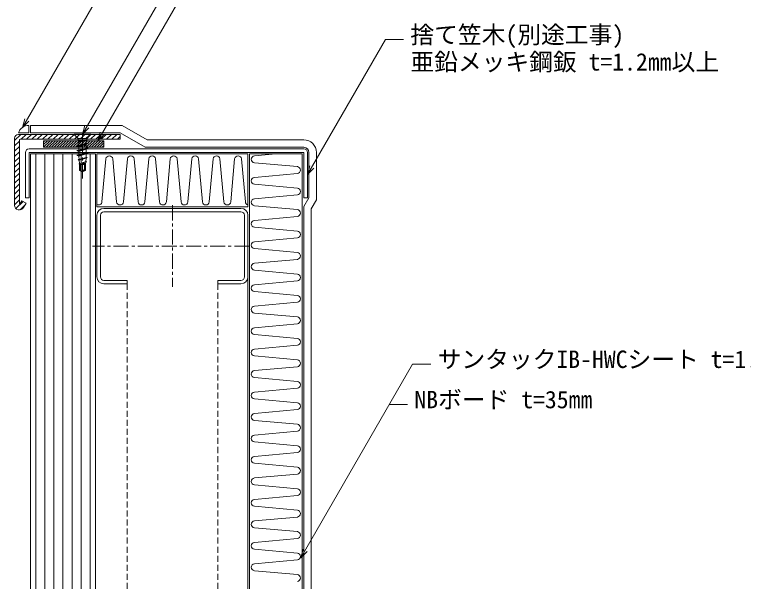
# Model space of a CAD drawing. Units: millimetres, scale not verified. Extents: x -840 to 840, y -594 to 594.
# Drawn here: x -486.1 to -3.3, y 17.6 to 392.8 of the extents above; entities that cross this region are included whole.
import ezdxf
from ezdxf.enums import TextEntityAlignment as Align

# ---------------------------------------------------------------- set-up
doc = ezdxf.new("R2010")
doc.units = ezdxf.units.MM
doc.header["$LTSCALE"] = 2
doc.linetypes.add('CHAIN1', pattern=[8, 5, -1, 1, -1])
doc.linetypes.add('DASHED2', pattern=[3, 2, -1])
for name, color, linetype, lineweight in [('0-0_輪郭線', 7, 'DASHED2', 9), ('0-2_文字', 5, 'Continuous', 9), ('0-6_躯体', 7, 'Continuous', 9), ('0-7_鋼材(C型・H鋼ｅｔｃ)', 7, 'Continuous', 9), ('0-8_中心線', 2, 'CHAIN1', 9), ('0-9_断熱材', 4, 'Continuous', 9), ('0-A_鋼材(受け鋼鈑)', 7, 'Continuous', 9), ('0-B_IBｼｰﾄ', 7, 'Continuous', 9), ('0-C_寸法線', 7, 'Continuous', 9), ('0-D_部材(ﾋﾞｽ類)', 7, 'Continuous', 9), ('0-F_部材(積層鋼板)', 4, 'Continuous', 9), ('1-0_IBリキッド', 7, 'Continuous', 9), ('1-1_ブチルﾃｰﾌﾟ', 4, 'Continuous', 9)]:
    doc.layers.add(name, color=color, linetype=linetype, lineweight=lineweight)
doc.styles.add('ＭＳ ゴシック', font='')
doc.styles.get('ＭＳ ゴシック').set_extended_font_data('MS Gothic')

msp = doc.modelspace()

# ---------------------------------------------------------------- linework, layer by layer
at = {"layer": '0-0_輪郭線'}
for p, q in [((-411.515, -413.454), (-411.515, 214.546)), ((-351.515, -413.454), (-351.515, 214.546))]:
    msp.add_line(p, q, dxfattribs=at)
at = {"layer": '0-6_躯体'}
for p, q in [((-475.515, 300.546), (-432.515, 300.546)), ((-475.515, -413.454), (-475.515, 300.546)), ((-432.515, -413.454), (-432.515, 300.546))]:
    msp.add_line(p, q, dxfattribs=at)
at = {"layer": '0-6_躯体', "color": 4}
for p, q in [((-472.015, -413.454), (-472.015, 300.546)), ((-466.015, -413.454), (-466.015, 300.546)), ((-460.015, -413.454), (-460.015, 300.546)), ((-454.015, -413.454), (-454.015, 300.546)), ((-448.015, -413.454), (-448.015, 300.546)), ((-442.015, -413.454), (-442.015, 300.546)), ((-436.015, -413.454), (-436.015, 300.546))]:
    msp.add_line(p, q, dxfattribs=at)
at = {"layer": '0-7_鋼材(C型・H鋼ｅｔｃ)'}
for p, q in [((-336.115, 264.546), (-426.915, 264.546)), ((-426.915, 262.246), (-336.115, 262.246)), ((-431.515, 259.946), (-431.515, 219.146)), ((-429.215, 219.146), (-429.215, 259.946)), ((-333.815, 259.946), (-333.815, 219.146)), ((-331.515, 219.146), (-331.515, 259.946)), ((-331.515, 219.146), (-331.515, -413.454))]:
    msp.add_line(p, q, dxfattribs=at)
for points in [[(-426.915, 214.546), (-411.515, 214.546), (-411.515, 216.846), (-426.915, 216.846)], [(-336.115, 216.846), (-351.515, 216.846), (-351.515, 214.546), (-336.115, 214.546)]]:
    msp.add_lwpolyline(points, dxfattribs=at)
for centre, radius, start, end in [((-426.915, 259.946), 4.6, 90, 180), ((-426.915, 259.946), 2.3, 90, 180), ((-336.115, 259.946), 4.6, 0, 90), ((-336.115, 259.946), 2.3, 0, 90), ((-426.915, 219.146), 4.6, 180, 270), ((-426.915, 219.146), 2.3, 180, 270), ((-336.115, 219.146), 2.3, 270, 0), ((-336.115, 219.146), 4.6, 270, 0)]:
    msp.add_arc(centre, radius, start, end, dxfattribs=at)
at = {"layer": '0-8_中心線'}
for p, q in [((-441.089, 284.248), (-441.089, 315.17)), ((-381.515, 266.546), (-381.515, 212.546)), ((-330.515, 239.546), (-434.515, 239.546))]:
    msp.add_line(p, q, dxfattribs=at)
at = {"layer": '0-9_断熱材'}
for p, q in [((-313.015, 300.546), (-327.249, 299.245)), ((-425.591, 297.28), (-428.192, 268.811)), ((-421.085, 297.28), (-418.484, 268.811)), ((-411.377, 297.28), (-413.977, 268.811)), ((-406.87, 297.28), (-404.269, 268.811)), ((-397.162, 297.28), (-399.763, 268.811)), ((-392.655, 297.28), (-390.055, 268.811)), ((-382.947, 297.28), (-385.548, 268.811)), ((-378.44, 297.28), (-375.84, 268.811)), ((-368.733, 297.28), (-371.333, 268.811)), ((-364.226, 297.28), (-361.625, 268.811)), ((-354.518, 297.28), (-357.118, 268.811)), ((-350.011, 297.28), (-347.41, 268.811)), ((-340.303, 297.28), (-342.904, 268.811)), ((-335.796, 297.28), (-333.196, 268.811)), ((-298.78, 292.138), (-327.249, 294.738)), ((-298.78, 287.631), (-327.249, 285.031)), ((-298.78, 277.923), (-327.249, 280.524)), ((-298.78, 273.416), (-327.249, 270.816)), ((-298.78, 263.709), (-327.249, 266.309)), ((-298.78, 259.202), (-327.249, 256.601)), ((-298.78, 249.494), (-327.249, 252.094)), ((-298.78, 244.987), (-327.249, 242.386)), ((-298.78, 235.279), (-327.249, 237.88)), ((-298.78, 230.772), (-327.249, 228.172)), ((-298.78, 221.064), (-327.249, 223.665)), ((-298.78, 216.557), (-327.249, 213.957)), ((-298.78, 206.85), (-327.249, 209.45)), ((-298.78, 202.343), (-327.249, 199.742)), ((-298.78, 192.635), (-327.249, 195.235)), ((-298.78, 188.128), (-327.249, 185.527)), ((-298.78, 178.42), (-327.249, 181.021)), ((-298.78, 173.913), (-327.249, 171.313)), ((-298.78, 164.205), (-327.249, 166.806)), ((-298.78, 159.699), (-327.249, 157.098)), ((-298.78, 149.991), (-327.249, 152.591)), ((-298.78, 145.484), (-327.249, 142.883)), ((-298.78, 135.776), (-327.249, 138.376)), ((-298.78, 131.269), (-327.249, 128.669)), ((-298.78, 121.561), (-327.249, 124.162)), ((-298.78, 117.054), (-327.249, 114.454)), ((-298.78, 107.346), (-327.249, 109.947)), ((-298.78, 102.84), (-327.249, 100.239)), ((-298.78, 93.132), (-327.249, 95.732)), ((-298.78, 88.625), (-327.249, 86.024)), ((-298.78, 78.917), (-327.249, 81.517)), ((-298.78, 74.41), (-327.249, 71.81)), ((-298.78, 64.702), (-327.249, 67.303)), ((-298.78, 60.195), (-327.249, 57.595)), ((-298.78, 50.488), (-327.249, 53.088)), ((-298.78, 45.981), (-327.249, 43.38)), ((-298.78, 36.273), (-327.249, 38.873)), ((-298.78, 31.766), (-327.249, 29.165)), ((-298.78, 22.058), (-327.249, 24.659))]:
    msp.add_line(p, q, dxfattribs=at)
at = {"layer": '0-9_断熱材', "color": 7}
for points in [[(-431.515, 300.546), (-331.515, 300.546), (-331.515, 265.546), (-431.515, 265.546)], [(-330.515, -161.454), (-330.515, 300.546), (-295.515, 300.546), (-295.515, -161.454)]]:
    msp.add_lwpolyline(points, close=True, dxfattribs=at)
at = {"layer": '0-9_断熱材'}
for centre, start, end in [((-423.338, 297.069), 5.35135, 174.64865), ((-409.123, 297.069), 5.35135, 174.64865), ((-394.909, 297.069), 5.35135, 174.64865), ((-380.694, 297.069), 5.35135, 174.64865), ((-366.479, 297.069), 5.35135, 174.64865), ((-352.264, 297.069), 5.35135, 174.64865), ((-338.05, 297.069), 5.35135, 174.64865), ((-327.038, 296.992), 95.35135, 264.64865), ((-298.992, 289.885), 275.35135, 84.64865), ((-327.038, 282.777), 95.35135, 264.64865), ((-298.992, 275.67), 275.35135, 84.64865), ((-327.038, 268.562), 95.35135, 264.64865), ((-430.445, 269.022), 241.80374, 354.64865), ((-416.231, 269.022), 185.35135, 354.64865), ((-402.016, 269.022), 185.35135, 354.64865), ((-387.801, 269.022), 185.35135, 354.64865), ((-373.586, 269.022), 185.35135, 354.64865), ((-359.372, 269.022), 185.35135, 354.64865), ((-345.157, 269.022), 185.35135, 354.64865), ((-330.942, 269.022), 185.35135, 255.34695), ((-298.992, 261.455), 275.35135, 84.64865), ((-327.038, 254.348), 95.35135, 264.64865), ((-298.992, 247.24), 275.35135, 84.64865), ((-327.038, 240.133), 95.35135, 264.64865), ((-298.992, 233.026), 275.35135, 84.64865), ((-327.038, 225.918), 95.35135, 264.64865), ((-298.992, 218.811), 275.35135, 84.64865), ((-327.038, 211.704), 95.35135, 264.64865), ((-298.992, 204.596), 275.35135, 84.64865), ((-327.038, 197.489), 95.35135, 264.64865), ((-298.992, 190.381), 275.35135, 84.64865), ((-327.038, 183.274), 95.35135, 264.64865), ((-298.992, 176.167), 275.35135, 84.64865), ((-327.038, 169.059), 95.35135, 264.64865), ((-298.992, 161.952), 275.35135, 84.64865), ((-327.038, 154.845), 95.35135, 264.64865), ((-298.992, 147.737), 275.35135, 84.64865), ((-327.038, 140.63), 95.35135, 264.64865), ((-298.992, 133.522), 275.35135, 84.64865), ((-327.038, 126.415), 95.35135, 264.64865), ((-298.992, 119.308), 275.35135, 84.64865), ((-327.038, 112.2), 95.35135, 264.64865), ((-298.992, 105.093), 275.35135, 84.64865), ((-327.038, 97.986), 95.35135, 264.64865), ((-298.992, 90.878), 275.35135, 84.64865), ((-327.038, 83.771), 95.35135, 264.64865), ((-298.992, 76.664), 275.35135, 84.64865), ((-327.038, 69.556), 95.35135, 264.64865), ((-298.992, 62.449), 275.35135, 84.64865), ((-327.038, 55.341), 95.35135, 264.64865), ((-298.992, 48.234), 275.35135, 84.64865), ((-327.038, 41.127), 95.35135, 264.64865), ((-298.992, 34.019), 275.35135, 84.64865), ((-327.038, 26.912), 95.35135, 264.64865), ((-298.992, 19.805), 275.35135, 84.64865)]:
    msp.add_arc(centre, 2.263, start, end, dxfattribs=at)
at = {"layer": '0-A_鋼材(受け鋼鈑)'}
msp.add_line((-294.515, 303.946), (-476.515, 303.946), dxfattribs=at)
for points in [[(-478.915, 301.546), (-478.915, 271.546), (-476.515, 271.546)], [(-476.515, 271.546), (-476.515, 301.546), (-294.515, 301.546), (-294.515, 271.546), (-292.115, 271.546), (-292.115, 301.546)]]:
    msp.add_lwpolyline(points, dxfattribs=at)
for centre, start, end in [((-476.515, 301.546), 90, 180), ((-294.515, 301.546), 0, 90)]:
    msp.add_arc(centre, 2.4, start, end, dxfattribs=at)
at = {"layer": '0-B_IBｼｰﾄ'}
for p, q in [((-414.75, 319.446), (-475.589, 319.446)), ((-475.589, 314.446), (-475.589, 319.446)), ((-414.75, 319.446), (-398.295, 309.946)), ((-416.089, 314.446), (-475.589, 314.446)), ((-416.089, 314.446), (-399.635, 304.946)), ((-294.515, 309.946), (-398.295, 309.946)), ((-294.515, 304.946), (-399.635, 304.946)), ((-291.115, 271.546), (-291.115, 301.546)), ((-286.115, 270.206), (-286.115, 301.546)), ((-291.115, 271.546), (-294.515, 265.657)), ((-294.515, -140.283), (-294.515, 265.657)), ((-286.115, 270.206), (-289.515, 264.317)), ((-289.515, -138.464), (-289.515, 264.317))]:
    msp.add_line(p, q, dxfattribs=at)
for radius in [8.4, 3.4]:
    msp.add_arc((-294.515, 301.546), radius, 0, 90, dxfattribs=at)
at = {"layer": '0-C_寸法線'}
for p, q in [((-296.515, 33.078), (-222.403, 161.445)), ((-222.403, 161.445), (-210.403, 161.445)), ((-237.8, 134.777), (-225.8, 134.777))]:
    msp.add_line(p, q, dxfattribs=at)
for points in [[(-480.891, 318.067), (-389.077, 477.095), (-377.077, 477.095)], [(-441.089, 313.606), (-360.645, 452.942), (-348.645, 452.942)], [(-430.915, 309.279), (-360.977, 430.417), (-348.977, 430.417)], [(-292.115, 286.856), (-240.448, 376.347), (-228.448, 376.347)], [(-476.648, 322.31), (-480.891, 318.067), (-479.338, 323.863)], [(-436.847, 317.849), (-441.089, 313.606), (-439.537, 319.402)], [(-426.672, 313.522), (-430.915, 309.279), (-429.362, 315.075)], [(-287.872, 291.099), (-292.115, 286.856), (-290.562, 292.652)], [(-292.272, 37.321), (-296.515, 33.078), (-294.962, 38.874)]]:
    msp.add_lwpolyline(points, dxfattribs=at)
at = {"layer": '0-D_部材(ﾋﾞｽ類)'}
for p, q in [((-446.603, 313.606), (-435.576, 313.606)), ((-446.603, 313.606), (-446.603, 313.446)), ((-446.603, 313.446), (-435.576, 313.446)), ((-443.856, 310.698), (-446.603, 313.446)), ((-443.856, 310.698), (-438.323, 310.698)), ((-443.856, 310.698), (-443.856, 309.491)), ((-443.856, 309.491), (-438.323, 309.491)), ((-443.596, 306.051), (-443.596, 309.167)), ((-443.589, 309.4), (-443.589, 309.491)), ((-442.636, 309.401), (-442.616, 309.401)), ((-442.636, 309.314), (-442.616, 309.314)), ((-438.596, 307.577), (-438.596, 309.491)), ((-438.323, 310.698), (-435.576, 313.446)), ((-438.323, 310.698), (-438.323, 309.491)), ((-435.576, 313.606), (-435.576, 313.446)), ((-443.589, 302.957), (-443.589, 305.253)), ((-438.589, 304.481), (-438.589, 306.751)), ((-443.589, 299.894), (-443.589, 302.159)), ((-438.629, 300.57), (-438.712, 298.288)), ((-438.589, 301.419), (-438.589, 303.656)), ((-443.962, 296.775), (-443.467, 296.775)), ((-443.467, 299.03), (-443.329, 296.83)), ((-443.467, 296.775), (-438.629, 298.288)), ((-437.914, 298.288), (-443.467, 296.775)), ((-438.629, 297.793), (-443.467, 296.473)), ((-443.329, 296.473), (-443.164, 294.165)), ((-438.409, 295.635), (-443.329, 294.095)), ((-438.767, 295.415), (-443.329, 293.958)), ((-441.089, 293.608), (-440.294, 294.928)), ((-439.18, 293.608), (-438.912, 295.357)), ((-438.768, 297.746), (-438.912, 295.551)), ((-438.409, 295.635), (-438.767, 295.415)), ((-438.409, 295.635), (-438.712, 295.635)), ((-437.914, 298.288), (-438.629, 298.288)), ((-437.914, 298.288), (-438.629, 297.793)), ((-443.467, 294.095), (-443.329, 294.095)), ((-442.899, 293.608), (-443.164, 294.025)), ((-442.679, 290.11), (-443.064, 289.625)), ((-442.679, 290.11), (-442.679, 293.608)), ((-441.039, 288.633), (-442.679, 290.11)), ((-441.089, 288.608), (-441.089, 293.608)), ((-441.089, 288.674), (-439.334, 289.928)), ((-440.715, 294.229), (-439.334, 294.229)), ((-439.334, 289.928), (-439.334, 294.229)), ((-439.032, 289.625), (-439.334, 289.928)), ((-441.089, 288.608), (-443.064, 289.625)), ((-441.089, 288.608), (-439.032, 289.625))]:
    msp.add_line(p, q, dxfattribs=at)
for points in [[(-442.91, 309.491), (-443.944, 309.353), (-442.624, 308.649), (-439.979, 309.491)], [(-442.636, 309.401), (-442.763, 309.377), (-442.891, 309.356), (-443.021, 309.339), (-443.15, 309.325), (-443.279, 309.313), (-443.407, 309.303), (-443.534, 309.296), (-443.659, 309.292), (-443.781, 309.289), (-443.823, 309.289)], [(-442.636, 309.314), (-442.748, 309.298), (-442.864, 309.284), (-442.985, 309.271), (-443.109, 309.259), (-443.237, 309.248), (-443.367, 309.237), (-443.498, 309.228), (-443.632, 309.219), (-443.686, 309.216)], [(-442.347, 309.491), (-442.419, 309.468), (-442.636, 309.401), (-442.616, 309.401)], [(-442.079, 309.491), (-442.207, 309.449), (-442.419, 309.382), (-442.636, 309.314), (-442.616, 309.314)], [(-437.634, 307.47), (-438.576, 307.356), (-438.905, 307.301), (-439.234, 307.239), (-439.562, 307.169), (-439.889, 307.093), (-440.216, 307.009), (-440.541, 306.919), (-440.866, 306.823), (-441.188, 306.722), (-441.51, 306.615), (-441.689, 306.547), (-441.871, 306.48), (-442.057, 306.412), (-442.247, 306.345), (-442.442, 306.277), (-442.64, 306.21), (-442.843, 306.142), (-443.05, 306.075), (-443.262, 306.007), (-443.479, 305.94), (-443.606, 305.916), (-443.735, 305.896), (-443.864, 305.878), (-443.993, 305.864), (-444.122, 305.852), (-444.25, 305.842), (-444.377, 305.835), (-444.502, 305.831), (-444.625, 305.828), (-444.666, 305.828)], [(-437.634, 304.375), (-438.576, 304.261), (-438.905, 304.207), (-439.234, 304.144), (-439.562, 304.075), (-439.889, 303.998), (-440.216, 303.914), (-440.541, 303.825), (-440.866, 303.729), (-441.188, 303.627), (-441.51, 303.52), (-441.689, 303.452), (-441.871, 303.385), (-442.057, 303.317), (-442.247, 303.25), (-442.442, 303.182), (-442.64, 303.115), (-442.843, 303.047), (-443.05, 302.98), (-443.262, 302.912), (-443.479, 302.845), (-443.606, 302.821), (-443.735, 302.801), (-443.864, 302.783), (-443.993, 302.769), (-444.122, 302.757), (-444.25, 302.748), (-444.377, 302.741), (-444.502, 302.736), (-444.625, 302.733), (-444.666, 302.733)], [(-437.392, 307.443), (-438.584, 307.29), (-438.919, 307.23), (-439.252, 307.163), (-439.582, 307.089), (-439.91, 307.01), (-440.236, 306.925), (-440.559, 306.834), (-440.879, 306.737), (-441.196, 306.636), (-441.51, 306.528), (-441.689, 306.461), (-441.871, 306.393), (-442.057, 306.326), (-442.247, 306.258), (-442.442, 306.191), (-442.64, 306.123), (-442.843, 306.056), (-443.05, 305.988), (-443.262, 305.921), (-443.479, 305.853), (-443.591, 305.837), (-443.708, 305.823), (-443.828, 305.81), (-443.953, 305.798), (-444.08, 305.787), (-444.21, 305.776), (-444.342, 305.767), (-444.475, 305.758), (-444.529, 305.755)], [(-437.392, 304.348), (-438.584, 304.195), (-438.919, 304.135), (-439.252, 304.068), (-439.582, 303.995), (-439.91, 303.915), (-440.236, 303.83), (-440.559, 303.739), (-440.879, 303.643), (-441.196, 303.541), (-441.51, 303.434), (-441.689, 303.366), (-441.871, 303.299), (-442.057, 303.231), (-442.247, 303.164), (-442.442, 303.096), (-442.64, 303.029), (-442.843, 302.961), (-443.05, 302.894), (-443.262, 302.826), (-443.479, 302.759), (-443.591, 302.743), (-443.708, 302.728), (-443.828, 302.715), (-443.953, 302.703), (-444.08, 302.692), (-444.21, 302.682), (-444.342, 302.672), (-444.475, 302.663), (-444.529, 302.66)], [(-437.634, 301.312), (-438.576, 301.198), (-438.905, 301.144), (-439.234, 301.082), (-439.562, 301.012), (-439.889, 300.935), (-440.216, 300.852), (-440.541, 300.762), (-440.866, 300.666), (-441.188, 300.564), (-441.51, 300.457), (-441.689, 300.39), (-441.871, 300.322), (-442.057, 300.255), (-442.247, 300.187), (-442.442, 300.12), (-442.64, 300.052), (-442.843, 299.985), (-443.05, 299.917), (-443.262, 299.85), (-443.479, 299.782), (-443.606, 299.758), (-443.735, 299.738), (-443.864, 299.721), (-443.993, 299.706), (-444.122, 299.694), (-444.25, 299.685), (-444.377, 299.678), (-444.502, 299.673), (-444.625, 299.67), (-444.666, 299.67)], [(-437.392, 301.285), (-438.584, 301.133), (-438.919, 301.072), (-439.252, 301.005), (-439.582, 300.932), (-439.91, 300.852), (-440.236, 300.767), (-440.559, 300.676), (-440.879, 300.58), (-441.196, 300.478), (-441.51, 300.371), (-441.689, 300.303), (-441.871, 300.236), (-442.057, 300.168), (-442.247, 300.101), (-442.442, 300.033), (-442.64, 299.966), (-442.843, 299.898), (-443.05, 299.831), (-443.262, 299.763), (-443.479, 299.696), (-443.591, 299.68), (-443.708, 299.665), (-443.828, 299.652), (-443.953, 299.64), (-444.08, 299.629), (-444.21, 299.619), (-444.342, 299.609), (-444.475, 299.6), (-444.529, 299.597)], [(-443.467, 296.775), (-443.962, 296.775), (-443.467, 296.473)], [(-438.712, 295.635), (-443.329, 294.095), (-443.467, 294.095), (-443.329, 293.958)], [(-443.064, 289.625), (-443.064, 293.608), (-439.032, 293.608), (-439.032, 289.625)], [(-441.089, 288.678), (-439.774, 290.462), (-439.774, 293.608)]]:
    msp.add_lwpolyline(points, dxfattribs=at)
for points in [[(-437.392, 307.443), (-438.629, 307.581), (-443.467, 306.068), (-444.787, 305.892), (-443.467, 305.188), (-438.629, 306.728)], [(-437.392, 304.348), (-438.629, 304.486), (-443.467, 302.973), (-444.787, 302.797), (-443.467, 302.093), (-438.629, 303.633)], [(-437.392, 301.285), (-438.629, 301.423), (-443.467, 299.91), (-444.787, 299.734), (-443.467, 299.03), (-438.629, 300.57)]]:
    msp.add_lwpolyline(points, close=True, dxfattribs=at)
at = {"layer": '0-F_部材(積層鋼板)'}
for p, q in [((-486.089, 309.383), (-482.027, 313.446)), ((-486.089, 305.847), (-482.923, 309.014)), ((-482.923, 267.439), (-482.923, 309.779)), ((-481.658, 310.279), (-478.491, 313.446)), ((-478.122, 310.279), (-474.956, 313.446)), ((-474.587, 310.279), (-471.42, 313.446)), ((-471.051, 310.279), (-467.885, 313.446)), ((-467.516, 310.279), (-464.349, 313.446)), ((-463.98, 310.279), (-460.814, 313.446)), ((-460.445, 310.279), (-457.278, 313.446)), ((-456.909, 310.279), (-453.742, 313.446)), ((-453.374, 310.279), (-450.207, 313.446)), ((-449.838, 310.279), (-446.671, 313.446)), ((-446.303, 310.279), (-443.136, 313.446)), ((-439.231, 310.279), (-436.065, 313.446)), ((-435.696, 310.279), (-432.529, 313.446)), ((-432.16, 310.279), (-428.994, 313.446)), ((-428.625, 310.279), (-425.458, 313.446)), ((-425.089, 310.279), (-421.923, 313.446)), ((-421.554, 310.279), (-418.387, 313.446)), ((-418.018, 310.279), (-416.089, 312.208)), ((-486.089, 302.312), (-482.923, 305.478)), ((-486.089, 298.776), (-482.923, 301.943)), ((-486.089, 295.241), (-482.923, 298.407)), ((-486.089, 291.705), (-482.923, 294.872)), ((-486.089, 288.17), (-482.923, 291.336)), ((-486.089, 284.634), (-482.923, 287.801)), ((-486.089, 281.099), (-482.923, 284.265)), ((-486.089, 277.563), (-482.923, 280.73)), ((-486.089, 274.028), (-482.923, 277.194)), ((-486.089, 270.492), (-482.923, 273.659)), ((-486.089, 266.956), (-482.923, 270.123)), ((-485.156, 264.355), (-480.393, 269.118)), ((-482.481, 263.493), (-479.298, 266.676))]:
    msp.add_line(p, q, dxfattribs=at)
at = {"layer": '0-F_部材(積層鋼板)', "color": 7}
for p, q in [((-486.089, 310.946), (-486.089, 266.565)), ((-482.923, 267.439), (-482.923, 309.779))]:
    msp.add_line(p, q, dxfattribs=at)
at = {"layer": '0-F_部材(積層鋼板)'}
for points in [[(-486.089, 310.946), (-486.089, 266.565), (-486.089, 266.571)], [(-482.423, 310.279), (-441.089, 310.279), (-441.089, 313.446), (-483.589, 313.446)], [(-442.767, 310.279), (-441.089, 311.956), (-439.6, 313.446)], [(-480.262, 265.007), (-478.515, 268.034), (-481.257, 269.617), (-482.569, 267.345)]]:
    msp.add_lwpolyline(points, dxfattribs=at)
at = {"layer": '0-F_部材(積層鋼板)', "color": 7}
for points in [[(-482.423, 310.279), (-416.089, 310.279), (-416.089, 313.446), (-483.589, 313.446)], [(-480.262, 265.007), (-478.515, 268.034), (-481.257, 269.617), (-482.569, 267.345)]]:
    msp.add_lwpolyline(points, dxfattribs=at)
at = {"layer": '0-F_部材(積層鋼板)'}
msp.add_lwpolyline([(-416.089, 310.279), (-416.089, 313.446), (-441.089, 313.446), (-441.089, 310.279)], close=True, dxfattribs=at)
for centre, radius, start, end in [((-483.589, 310.946), 2.5, 90, 180), ((-482.423, 309.779), 0.5, 90, 180), ((-482.967, 266.568), 3.123, 179.94418, 330), ((-482.733, 267.439), 0.19, 180, 330)]:
    msp.add_arc(centre, radius, start, end, dxfattribs=at)
at = {"layer": '0-F_部材(積層鋼板)', "color": 7}
for centre, radius, start, end in [((-483.589, 310.946), 2.5, 90, 180), ((-482.423, 309.779), 0.5, 90, 180), ((-482.967, 266.568), 3.123, 179.94418, 330), ((-482.733, 267.439), 0.19, 180, 330)]:
    msp.add_arc(centre, radius, start, end, dxfattribs=at)
at = {"layer": '1-0_IBリキッド'}
for q in [(-476.589, 319.446), (-483.589, 314.446)]:
    msp.add_line((-476.589, 314.446), q, dxfattribs=at)
msp.add_arc((-476.589, 312.046), 7.4, 90, 161.07536, dxfattribs=at)
at = {"layer": '1-1_ブチルﾃｰﾌﾟ'}
for p, q in [((-466.923, 308.498), (-466.141, 309.279)), ((-466.923, 306.73), (-464.374, 309.279)), ((-466.923, 304.962), (-462.606, 309.279)), ((-465.171, 304.946), (-460.838, 309.279)), ((-463.404, 304.946), (-459.07, 309.279)), ((-461.636, 304.946), (-457.303, 309.279)), ((-459.868, 304.946), (-455.535, 309.279)), ((-458.1, 304.946), (-453.767, 309.279)), ((-456.333, 304.946), (-451.999, 309.279)), ((-454.565, 304.946), (-450.231, 309.279)), ((-452.797, 304.946), (-448.464, 309.279)), ((-451.029, 304.946), (-446.696, 309.279)), ((-449.261, 304.946), (-444.928, 309.279)), ((-447.494, 304.946), (-443.16, 309.279)), ((-445.726, 304.946), (-441.393, 309.279)), ((-443.958, 304.946), (-439.625, 309.279)), ((-442.19, 304.946), (-437.857, 309.279)), ((-440.423, 304.946), (-436.089, 309.279)), ((-438.655, 304.946), (-434.322, 309.279)), ((-436.887, 304.946), (-432.554, 309.279)), ((-435.119, 304.946), (-430.786, 309.279)), ((-433.352, 304.946), (-429.018, 309.279)), ((-431.584, 304.946), (-427.25, 309.279)), ((-429.816, 304.946), (-426.923, 307.839)), ((-428.048, 304.946), (-426.923, 306.071))]:
    msp.add_line(p, q, dxfattribs=at)
at = {"layer": '1-1_ブチルﾃｰﾌﾟ', "color": 7}
msp.add_lwpolyline([(-466.923, 304.946), (-426.923, 304.946), (-426.923, 309.279), (-466.923, 309.279)], close=True, dxfattribs=at)
at = {"layer": '1-1_ブチルﾃｰﾌﾟ'}
msp.add_lwpolyline([(-466.923, 304.946), (-426.923, 304.946), (-426.923, 309.279), (-466.923, 309.279)], close=True, dxfattribs=at)

# ---------------------------------------------------------------- texts
at = {"layer": '0-2_文字', "color": 7, "style": 'ＭＳ ゴシック'}
for s, p in [('捨て笠木(別途工事)', (-223.907, 370.288)), ('亜鉛メッキ鋼鈑 t=1.2㎜以上', (-223.907, 352.288)), ('サンタックIB-HWCシート t=1.5㎜以上', (-205.863, 155.386)), ('NBボード t=35㎜', (-221.259, 128.718))]:
    msp.add_text(s, height=11.54, dxfattribs=at).set_placement(p, align=Align.BOTTOM_LEFT)

doc.saveas('drawing.dxf')
